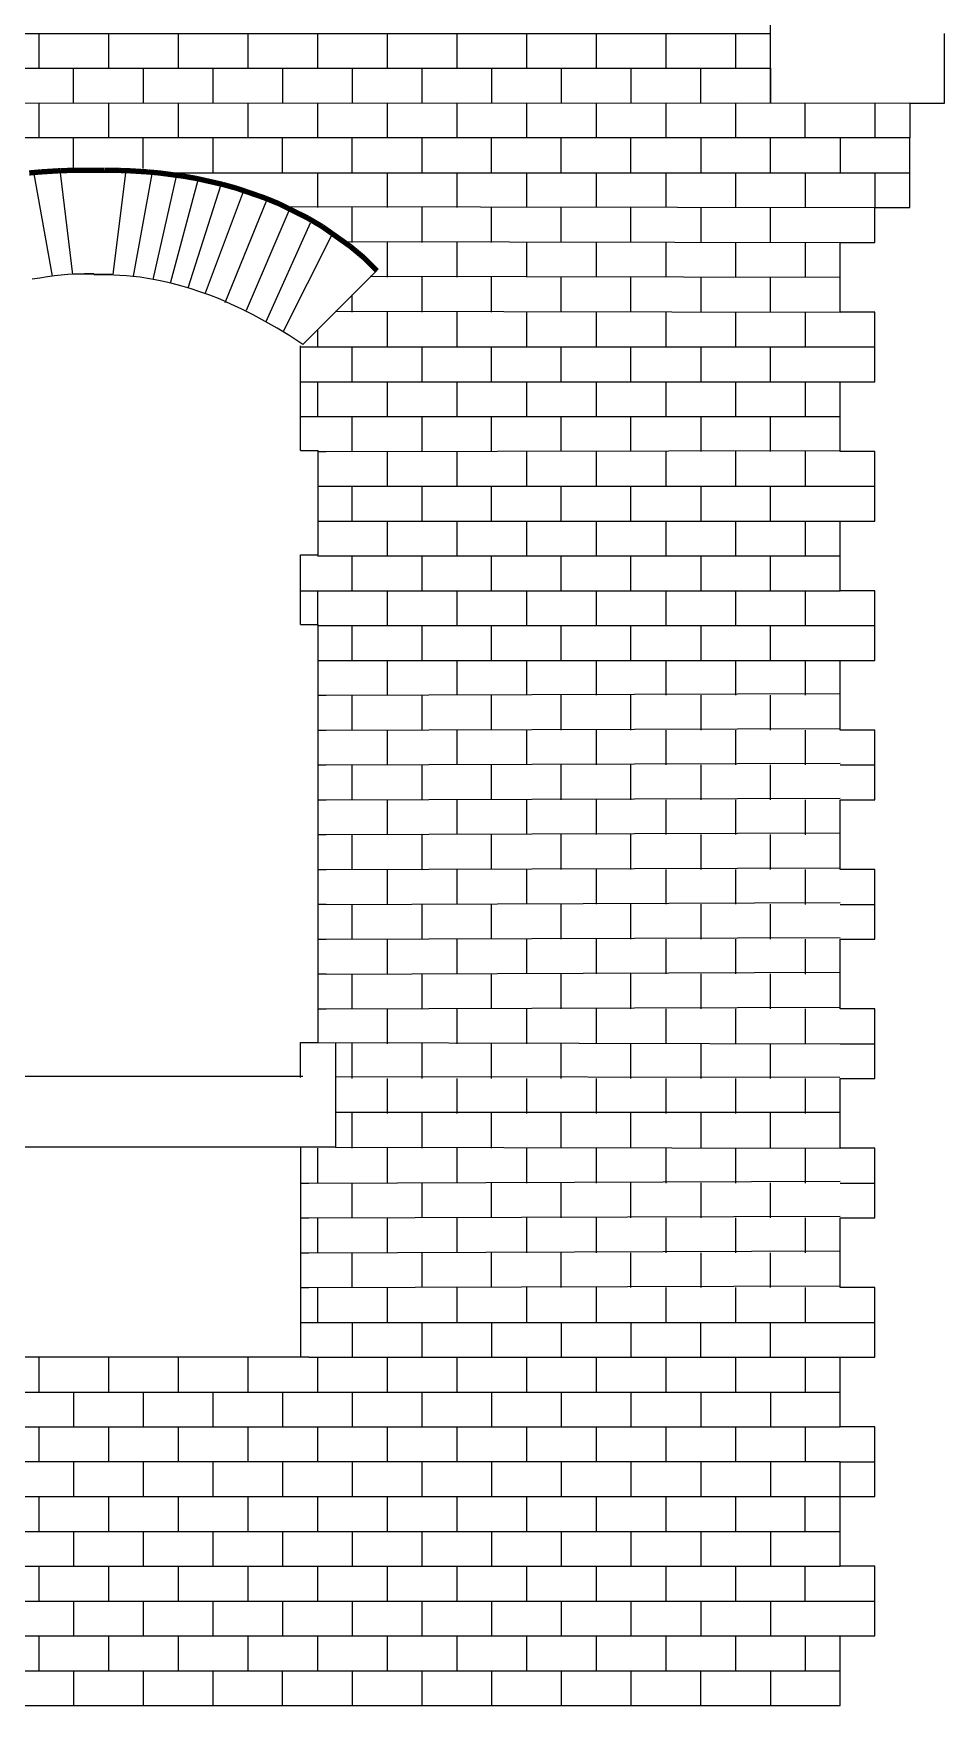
# Model space of a CAD drawing. Extents: x 192 to 301, y 47 to 228.
# Drawn here: x 273.85 to 300, y 109 to 157 of the extents above; entities that cross this region are included whole.
import ezdxf

# ---------------------------------------------------------------- set-up
doc = ezdxf.new("R2010")
doc.units = 0
doc.header["$MEASUREMENT"] = 0
doc.layers.add('OHNE_NAMEN', color=5, linetype='CONTINUOUS')

msp = doc.modelspace()

# ---------------------------------------------------------------- linework, layer by layer
at = {"layer": 'OHNE_NAMEN', "color": 7, "linetype": 'CONTINUOUS'}
for p, q in [((295.0002, 155), (295.0002, 158)), ((198.0001, 156.9999), (295.0002, 156.9999)), ((274, 156.9999), (274, 156.0001)), ((275.9999, 156.9999), (275.9999, 156.0001)), ((277.9998, 156.9999), (277.9998, 156.0001)), ((280.0001, 156.9999), (280.0001, 156.0001)), ((282, 156.9999), (282, 156.0001)), ((283.9999, 156.9999), (283.9999, 156.0001)), ((286.0001, 156.9999), (286.0001, 156.0001)), ((288, 156.9999), (288, 156.0001)), ((289.9999, 156.9999), (289.9999, 156.0001)), ((291.9998, 156.9999), (291.9998, 156.0001)), ((294.0001, 156.9999), (294.0001, 156.0001)), ((198.0001, 156.0001), (295.0002, 156.0001)), ((275.0002, 155), (275.0002, 156.0001)), ((289.0001, 156.0001), (289.0001, 155)), ((291.0001, 156.0001), (291.0001, 155)), ((292.9999, 156.0001), (292.9999, 155)), ((295.0002, 156.0001), (295.0002, 155)), ((277.0001, 155.9997), (277.0001, 155)), ((278.9999, 155.9997), (278.9999, 155)), ((280.9998, 155.9997), (280.9998, 155)), ((283.0001, 155.9997), (283.0001, 155)), ((285, 155.9997), (285, 155)), ((286.9999, 155.9997), (286.9999, 155)), ((299, 155), (193.9396, 154.9576)), ((274, 155), (274, 153.9999)), ((275.9999, 155), (275.9999, 153.9999)), ((275.9999, 155), (275.9999, 154.0002)), ((278.0002, 155), (278.0002, 154.0002)), ((280.0001, 155), (280.0001, 154.0002)), ((282, 155), (282, 154.0002)), ((283.9999, 155), (283.9999, 154.0002)), ((286.0001, 155), (286.0001, 154.0002)), ((288, 155), (288, 154.0002)), ((289.9999, 155), (289.9999, 154.0002)), ((292.0002, 155), (292.0002, 154.0002)), ((294.0001, 155), (294.0001, 154.0002)), ((296.0003, 153.9999), (296.0003, 155)), ((298.0006, 155.001), (298.0006, 154.0009)), ((299, 153.9999), (194.0006, 154.0002)), ((275.0002, 153.125), (274.9998, 154.0005)), ((277.0001, 153.125), (277.0001, 154.0005)), ((279.0003, 154.0009), (279.0003, 153.0011)), ((280.9998, 153.0008), (280.9998, 154.0005)), ((283.0001, 153.0008), (283.0001, 154.0005)), ((285.0004, 154.0009), (285.0004, 153.0011)), ((286.9999, 153.0008), (286.9999, 154.0005)), ((288.9998, 153.0008), (288.9998, 154.0005)), ((291.0001, 153.0008), (291.0001, 154.0005)), ((293.0003, 154.0009), (293.0003, 153.0011)), ((295.0002, 153.0008), (295.0002, 154.0009)), ((297.0001, 154.0009), (297.0001, 153.0011)), ((274.3951, 150.0283), (273.866, 152.974)), ((274.9772, 150.0812), (274.6252, 153.0001)), ((276.1414, 150.0812), (276.5002, 153.0001)), ((276.7235, 150.0283), (277.2527, 152.974)), ((277.2879, 149.9401), (277.9582, 152.9034)), ((277.4999, 153.0001), (299, 153.0001)), ((277.7818, 149.8342), (278.5756, 152.7976)), ((282.0003, 152.9997), (282.0003, 151.9999)), ((283.9999, 153.0001), (283.9999, 151.9999)), ((286.0001, 153.0001), (286.0001, 152.0003)), ((288, 153.0001), (288, 152.0003)), ((289.9999, 153.0001), (289.9999, 152.0003)), ((292.0002, 153.0001), (292.0002, 152.0003)), ((294.0001, 153.0001), (294.0001, 152.0003)), ((295.9999, 153.0001), (295.9999, 151.9999)), ((298.0006, 153.0011), (298.0006, 152.001)), ((278.2933, 149.6931), (279.2282, 152.6388)), ((278.7872, 149.558), (279.8808, 152.4624)), ((279.3516, 149.2758), (280.5511, 152.2155)), ((279.963, 149.0581), (281.1861, 151.9156)), ((281.0178, 152.0296), (297.9998, 151.9999)), ((283.0001, 151.0009), (283.0001, 152.0007)), ((285.0004, 152.001), (285.0004, 151.0012)), ((286.9999, 151.0009), (286.9999, 152.0007)), ((288.9998, 151.0009), (288.9998, 152.0007)), ((291.0001, 151.0009), (291.0001, 152.0007)), ((293.0003, 152.001), (293.0003, 151.0012)), ((295.0002, 151.0009), (295.0002, 152.001)), ((280.5275, 148.735), (281.8035, 151.5629)), ((281.0214, 148.4528), (282.4032, 151.1924)), ((282.7676, 151.0298), (297.0001, 151.0002)), ((283.9999, 150.9998), (283.9999, 150)), ((286.0001, 150.9998), (286.0001, 150.0004)), ((288, 150.9998), (288, 150.0004)), ((289.9999, 150.9998), (289.9999, 150.0004)), ((292.0002, 150.9998), (292.0002, 150.0004)), ((294.0001, 150.9998), (294.0001, 150.0004)), ((295.9999, 150.9998), (295.9999, 150)), ((281.5791, 148.0707), (283.7007, 150.192)), ((283.5176, 150.0297), (297.0001, 150)), ((285.0004, 150.0008), (285.0004, 149.001)), ((286.9999, 149.0006), (286.9999, 150.0004)), ((288.9998, 149.0006), (288.9998, 150.0004)), ((291.0001, 149.0006), (291.0001, 150.0004)), ((293.0003, 150.0008), (293.0003, 149.001)), ((295.0002, 149.0006), (295.0002, 150.0008)), ((283.0001, 149.0006), (283.0001, 149.5002)), ((282.5178, 149.0296), (297.0001, 148.9999)), ((283.9999, 148.9999), (283.9999, 147.9998)), ((286.0001, 148.9999), (286.0001, 148.0002)), ((288, 148.9999), (288, 148.0002)), ((289.9999, 148.9999), (289.9999, 148.0002)), ((292.0002, 148.9999), (292.0002, 148.0002)), ((294.0001, 148.9999), (294.0001, 148.0002)), ((295.9999, 148.9999), (295.9999, 147.9998)), ((282, 148.5), (282.0003, 147.9998)), ((281.7499, 148.0002), (297.0001, 148.0002)), ((283.0001, 147.0007), (283.0001, 148.0005)), ((285.0004, 148.0009), (285.0004, 147.0011)), ((286.9999, 147.0007), (286.9999, 148.0005)), ((288.9998, 147.0007), (288.9998, 148.0005)), ((291.0001, 147.0007), (291.0001, 148.0005)), ((293.0003, 148.0009), (293.0003, 147.0011)), ((295.0002, 147.0007), (295.0002, 148.0009)), ((281.7499, 147), (297.0001, 147)), ((282.0003, 146.9997), (282.0003, 145.9999)), ((283.9999, 147), (283.9999, 145.9999)), ((286.0001, 147), (286.0001, 146.0003)), ((288, 147), (288, 146.0003)), ((289.9999, 147), (289.9999, 146.0003)), ((292.0002, 147), (292.0002, 146.0003)), ((294.0001, 147), (294.0001, 146.0003)), ((295.9999, 147), (295.9999, 145.9999)), ((281.7499, 145.9999), (297.0001, 145.9999)), ((283.0001, 145.0008), (283.0001, 146.0006)), ((285.0004, 146.001), (285.0004, 145.0012)), ((286.9999, 145.0008), (286.9999, 146.0006)), ((288.9998, 145.0008), (288.9998, 146.0006)), ((291.0001, 145.0008), (291.0001, 146.0006)), ((293.0003, 146.001), (293.0003, 145.0012)), ((295.0002, 145.0008), (295.0002, 146.001)), ((282.2501, 145.0001), (297.0001, 145.0298)), ((283.9999, 145.0001), (283.9999, 144)), ((286.0001, 145.0001), (286.0001, 144.0004)), ((288, 145.0001), (288, 144.0004)), ((289.9999, 145.0001), (289.9999, 144.0004)), ((292.0002, 145.0001), (292.0002, 144.0004)), ((294.0001, 145.0001), (294.0001, 144.0004)), ((295.9999, 145.0001), (295.9999, 144)), ((282.2501, 144), (297.0001, 144)), ((283.0001, 143.0009), (283.0001, 144.0007)), ((285.0004, 144.0011), (285.0004, 143.0013)), ((286.9999, 143.0009), (286.9999, 144.0007)), ((288.9998, 143.0009), (288.9998, 144.0007)), ((291.0001, 143.0009), (291.0001, 144.0007)), ((293.0003, 144.0011), (293.0003, 143.0013)), ((295.0002, 143.0009), (295.0002, 144.0011)), ((282.2501, 142.9999), (297.0001, 142.9999)), ((283.9999, 142.9999), (283.9999, 141.9998)), ((286.0001, 142.9999), (286.0001, 142.0001)), ((288, 142.9999), (288, 142.0001)), ((289.9999, 142.9999), (289.9999, 142.0001)), ((292.0002, 142.9999), (292.0002, 142.0001)), ((294.0001, 142.9999), (294.0001, 142.0001)), ((295.9999, 142.9999), (295.9999, 142.0001)), ((282.2501, 142.0001), (297.0001, 142.0001)), ((283.0001, 141.0007), (283.0001, 142.0005)), ((285.0004, 142.0008), (285.0004, 141.001)), ((286.9999, 141.0007), (286.9999, 142.0005)), ((288.9998, 141.0007), (288.9998, 142.0005)), ((291.0001, 141.0007), (291.0001, 142.0005)), ((293.0003, 142.0008), (293.0003, 141.001)), ((295.0002, 141.0007), (295.0002, 142.0008)), ((281.7499, 141), (297.0001, 141)), ((282.0003, 140.9996), (282.0003, 139.9999)), ((283.9999, 141), (283.9999, 139.9999)), ((286.0001, 141), (286.0001, 140.0002)), ((288, 141), (288, 140.0002)), ((289.9999, 141), (289.9999, 140.0002)), ((292.0002, 141), (292.0002, 140.0002)), ((294.0001, 141), (294.0001, 140.0002)), ((295.9999, 141), (295.9999, 139.9999)), ((282.2501, 139.9999), (297.0001, 139.9999)), ((283.0001, 139.0008), (283.0001, 140.0006)), ((285.0004, 140.0009), (285.0004, 139.0012)), ((286.9999, 139.0008), (286.9999, 140.0006)), ((288.9998, 139.0008), (288.9998, 140.0006)), ((291.0001, 139.0008), (291.0001, 140.0006)), ((293.0003, 140.0009), (293.0003, 139.0012)), ((295.0002, 139.0008), (295.0002, 140.0009)), ((282.2501, 139.0001), (297.0001, 139.0001)), ((283.9999, 139.0001), (283.9999, 138)), ((286.0001, 139.0001), (286.0001, 138.0003)), ((288, 139.0001), (288, 138.0003)), ((289.9999, 139.0001), (289.9999, 138.0003)), ((292.0002, 139.0001), (292.0002, 138.0003)), ((294.0001, 139.0001), (294.0001, 138.0003)), ((295.9999, 139.0001), (295.9999, 138)), ((282.2501, 138), (297.0001, 138.0518)), ((283.0001, 137.0009), (283.0001, 138.0007)), ((285.0004, 138.001), (285.0004, 137.0012)), ((286.9999, 137.0009), (286.9999, 138.0007)), ((288.9998, 137.0009), (288.9998, 138.0007)), ((291.0001, 137.0009), (291.0001, 138.0007)), ((293.0003, 138.001), (293.0003, 137.0012)), ((295.0002, 137.0009), (295.0002, 138.001)), ((282.2501, 136.9998), (297.0001, 137.052)), ((283.9999, 137.0002), (283.9999, 136.0001)), ((286.0001, 137.0002), (286.0001, 136.0004)), ((288, 137.0002), (288, 136.0004)), ((289.9999, 137.0002), (289.9999, 136.0004)), ((292.0002, 137.0002), (292.0002, 136.0004)), ((294.0001, 137.0002), (294.0001, 136.0004)), ((295.9999, 136.9998), (295.9999, 136.0001)), ((282.2501, 136.0001), (297.0001, 136.0519)), ((283.0001, 135.0006), (283.0001, 136.0004)), ((285.0004, 136.0008), (285.0004, 135.001)), ((286.9999, 135.0006), (286.9999, 136.0004)), ((288.9998, 135.0006), (288.9998, 136.0004)), ((291.0001, 135.0006), (291.0001, 136.0004)), ((293.0003, 136.0008), (293.0003, 135.001)), ((295.0002, 135.0006), (295.0002, 136.0008)), ((282.2501, 134.9999), (297.0001, 135.0518)), ((283.9999, 134.9999), (283.9999, 133.9998)), ((286.0001, 134.9999), (286.0001, 134.0002)), ((288, 134.9999), (288, 134.0002)), ((289.9999, 134.9999), (289.9999, 134.0002)), ((292.0002, 134.9999), (292.0002, 134.0002)), ((294.0001, 134.9999), (294.0001, 134.0002)), ((295.9999, 134.9999), (295.9999, 133.9998)), ((282.2501, 134.0002), (297.0001, 134.052)), ((283.0001, 133.0007), (283.0001, 134.0005)), ((285.0004, 134.0009), (285.0004, 133.0011)), ((286.9999, 133.0007), (286.9999, 134.0005)), ((288.9998, 133.0007), (288.9998, 134.0005)), ((291.0001, 133.0007), (291.0001, 134.0005)), ((293.0003, 134.0009), (293.0003, 133.0011)), ((295.0002, 133.0007), (295.0002, 134.0009)), ((282.2501, 133), (297.0001, 133.0519)), ((283.9999, 133), (283.9999, 131.9999)), ((286.0001, 133), (286.0001, 132.0003)), ((288, 133), (288, 132.0003)), ((289.9999, 133), (289.9999, 132.0003)), ((292.0002, 133), (292.0002, 132.0003)), ((294.0001, 133), (294.0001, 132.0003)), ((295.9999, 133), (295.9999, 131.9999)), ((282.2501, 131.9999), (297.0001, 132.0518)), ((283.0001, 131.0009), (283.0001, 132.0006)), ((285.0004, 132.001), (285.0004, 131.0012)), ((286.9999, 131.0009), (286.9999, 132.0006)), ((288.9998, 131.0009), (288.9998, 132.0006)), ((291.0001, 131.0009), (291.0001, 132.0006)), ((293.0003, 132.001), (293.0003, 131.0012)), ((295.0002, 131.0009), (295.0002, 132.001)), ((282.2501, 131.0001), (297.0001, 131.052)), ((283.9999, 131.0001), (283.9999, 130)), ((286.0001, 131.0001), (286.0001, 130.0004)), ((288, 131.0001), (288, 130.0004)), ((289.9999, 131.0001), (289.9999, 130.0004)), ((292.0002, 131.0001), (292.0002, 130.0004)), ((294.0001, 131.0001), (294.0001, 130.0004)), ((295.9999, 131.0001), (295.9999, 130)), ((282.2501, 130), (297.0001, 130.0519)), ((283.0001, 129.0009), (283.0001, 130.0007)), ((285.0004, 130.0011), (285.0004, 129.0013)), ((286.9999, 129.0009), (286.9999, 130.0007)), ((288.9998, 129.0009), (288.9998, 130.0007)), ((291.0001, 129.0009), (291.0001, 130.0007)), ((293.0003, 130.0011), (293.0003, 129.0013)), ((295.0002, 129.0009), (295.0002, 130.0011)), ((282.2501, 128.9999), (297.0001, 129.0518)), ((283.9999, 128.9999), (283.9999, 127.9998)), ((286.0001, 128.9999), (286.0001, 128.0001)), ((288, 128.9999), (288, 128.0001)), ((289.9999, 128.9999), (289.9999, 128.0001)), ((292.0002, 128.9999), (292.0002, 128.0001)), ((294.0001, 128.9999), (294.0001, 128.0001)), ((295.9999, 128.9999), (295.9999, 128.0001)), ((282.0176, 128.0298), (297.0001, 128.0001)), ((282.5178, 128.0298), (282.5178, 125.0297)), ((283.0001, 127.0007), (283.0001, 128.0005)), ((285.0004, 128.0008), (285.0004, 127.0011)), ((286.9999, 127.0007), (286.9999, 128.0005)), ((288.9998, 127.0007), (288.9998, 128.0005)), ((291.0001, 127.0007), (291.0001, 128.0005)), ((293.0003, 128.0008), (293.0003, 127.0011)), ((295.0002, 127.0007), (295.0002, 128.0008)), ((282.5171, 127.0596), (296.9994, 127.0367)), ((283.9999, 127), (283.9999, 125.9999)), ((286.0001, 127), (286.0001, 126.0002)), ((288, 127), (288, 126.0002)), ((289.9999, 127), (289.9999, 126.0002)), ((292.0002, 127), (292.0002, 126.0002)), ((294.0001, 127), (294.0001, 126.0002)), ((295.9999, 127), (295.9999, 125.9999)), ((282.5178, 126.0295), (297.0001, 126.0295)), ((283.0001, 125.0008), (283.0001, 126.0006)), ((285.0004, 126.0009), (285.0004, 125.0012)), ((286.9999, 125.0008), (286.9999, 126.0006)), ((288.9998, 125.0008), (288.9998, 126.0006)), ((291.0001, 125.0008), (291.0001, 126.0006)), ((293.0003, 126.0009), (293.0003, 125.0012)), ((295.0002, 125.0008), (295.0002, 126.0009)), ((282.5178, 125.0297), (281.5177, 125.0297)), ((282.0003, 124.9997), (282.0003, 124)), ((282.5178, 125.0297), (297.0001, 125.0001)), ((283.9999, 125.0001), (283.9999, 124)), ((286.0001, 125.0001), (286.0001, 124.0003)), ((288, 125.0001), (288, 124.0003)), ((289.9999, 125.0001), (289.9999, 124.0003)), ((292.0002, 125.0001), (292.0002, 124.0003)), ((294.0001, 125.0001), (294.0001, 124.0003)), ((295.9999, 125.0001), (295.9999, 124)), ((281.7499, 124), (297.0001, 124.0515)), ((283.0001, 123.0009), (283.0001, 124.0007)), ((285.0004, 124.001), (285.0004, 123.0013)), ((286.9999, 123.0009), (286.9999, 124.0007)), ((288.9998, 123.0009), (288.9998, 124.0007)), ((291.0001, 123.0009), (291.0001, 124.0007)), ((293.0003, 124.001), (293.0003, 123.0013)), ((295.0002, 123.0009), (295.0002, 124.001)), ((281.7499, 122.9999), (297.0001, 123.0517)), ((282.0003, 122.9999), (282.0003, 122.0001)), ((283.9999, 123.0002), (283.9999, 122.0001)), ((286.0001, 123.0002), (286.0001, 122.0004)), ((288, 123.0002), (288, 122.0004)), ((289.9999, 123.0002), (289.9999, 122.0004)), ((292.0002, 123.0002), (292.0002, 122.0004)), ((294.0001, 123.0002), (294.0001, 122.0004)), ((295.9999, 122.9999), (295.9999, 122.0001)), ((281.7499, 122.0001), (297.0001, 122.0516)), ((283.0001, 121.001), (283.0001, 122.0004)), ((285.0004, 122.0008), (285.0004, 121.0014)), ((286.9999, 121.001), (286.9999, 122.0004)), ((288.9998, 121.001), (288.9998, 122.0004)), ((291.0001, 121.001), (291.0001, 122.0004)), ((293.0003, 122.0008), (293.0003, 121.0014)), ((295.0002, 121.001), (295.0002, 122.0008)), ((281.7499, 121), (297.0001, 121.0515)), ((282.0003, 120.9996), (282.0003, 119.9998)), ((283.9999, 121), (283.9999, 119.9998)), ((286.0001, 121), (286.0001, 120.0002)), ((288, 121), (288, 120.0002)), ((289.9999, 121), (289.9999, 120.0002)), ((292.0002, 121), (292.0002, 120.0002)), ((294.0001, 121), (294.0001, 120.0002)), ((295.9999, 121), (295.9999, 120.0002)), ((281.7499, 120.0002), (297.0001, 120.0002)), ((295.0002, 119.0011), (295.0002, 120.0009)), ((283.0004, 119.9998), (283.0004, 118.9997)), ((285.0004, 119.9998), (285.0004, 118.9997)), ((287.0006, 119.9998), (287.0006, 118.9997)), ((289.0005, 119.9998), (289.0005, 118.9997)), ((291.0004, 119.9998), (291.0004, 118.9997)), ((292.9999, 119.9998), (292.9999, 119.0001)), ((274.0004, 118.9997), (274.0004, 117.9999)), ((276.0003, 118.9997), (276.0003, 117.9999)), ((278.0005, 118.9997), (278.0005, 117.9999)), ((280.0004, 118.9997), (280.0004, 117.9999)), ((281.7499, 119.0001), (297.0001, 119.0001)), ((282.0003, 118.9997), (282.0003, 117.9999)), ((283.9999, 119.0001), (283.9999, 117.9999)), ((286.0001, 119.0001), (286.0001, 118.0003)), ((288, 119.0001), (288, 118.0003)), ((289.9999, 119.0001), (289.9999, 118.0003)), ((292.0002, 119.0001), (292.0002, 118.0003)), ((294.0001, 119.0001), (294.0001, 118.0003)), ((295.9999, 119.0001), (295.9999, 117.9999)), ((195.9998, 118.0013), (297.0001, 117.9999)), ((275.0002, 117.9999), (275.0002, 116.9998)), ((277.0001, 117.9999), (277.0001, 116.9998)), ((278.9999, 117.9999), (278.9999, 116.9998)), ((281.0002, 117.9999), (281.0002, 116.9998)), ((283.0001, 117.9999), (283.0001, 116.9998)), ((285, 117.9999), (285, 116.9998)), ((287.0002, 117.9996), (287.0002, 116.9998)), ((289.0005, 117.9996), (289.0005, 116.9998)), ((291.0004, 117.9996), (291.0004, 116.9998)), ((293.0003, 117.9996), (293.0003, 116.9998)), ((295.0005, 117.9996), (295.0005, 116.9998)), ((195.9998, 117.0012), (297.0001, 117.0012)), ((274, 116.9998), (274, 116)), ((275.9999, 116.9998), (275.9999, 116)), ((278.0002, 116.9998), (278.0002, 116)), ((280.0001, 116.9998), (280.0001, 116)), ((282, 116.9998), (282, 116)), ((283.9999, 116.9998), (283.9999, 116)), ((286.0001, 116.9998), (286.0001, 116)), ((288.0004, 116.9995), (288.0004, 115.9997)), ((290.0002, 116.9998), (290.0002, 115.9997)), ((292.0005, 116.9998), (292.0005, 115.9997)), ((294.0004, 116.9998), (294.0004, 115.9997)), ((296.0003, 116.9998), (296.0003, 115.9997)), ((195.9998, 116.0015), (297.0001, 116.0015)), ((275.0002, 116), (275.0002, 114.9999)), ((277.0001, 116), (277.0001, 114.9999)), ((278.9999, 116), (278.9999, 114.9999)), ((281.0002, 116), (281.0002, 114.9999)), ((283.0001, 116), (283.0001, 114.9999)), ((285, 116), (285, 114.9999)), ((287.0002, 115.9997), (287.0002, 114.9999)), ((289.0005, 115.9997), (289.0005, 114.9999)), ((291.0004, 115.9997), (291.0004, 114.9999)), ((293.0003, 115.9997), (293.0003, 114.9999)), ((295.0005, 115.9997), (295.0005, 114.9999)), ((297.0004, 115.001), (297.0004, 116.0007)), ((195.9998, 115.0013), (297.0001, 114.9999)), ((274.0004, 114.9999), (274.0004, 113.9998)), ((276.0003, 114.9999), (276.0003, 113.9998)), ((278.0002, 114.9999), (278.0002, 114.0001)), ((280.0004, 114.9999), (280.0004, 113.9998)), ((282.0003, 114.9999), (282.0003, 113.9998)), ((283.9999, 114.9999), (283.9999, 114.0001)), ((286.0005, 114.9999), (286.0005, 113.9998)), ((288.0004, 114.9999), (288.0004, 113.9998)), ((289.9999, 114.9999), (289.9999, 114.0001)), ((292.0005, 114.9999), (292.0005, 113.9998)), ((294.0004, 114.9999), (294.0004, 113.9998)), ((296.0003, 114.0012), (296.0003, 115.001)), ((195.9998, 114.0012), (297.0001, 114.0012)), ((275.0002, 114.0001), (275.0002, 113)), ((277.0001, 114.0001), (277.0001, 113)), ((278.9999, 114.0001), (278.9999, 113)), ((281.0002, 114.0001), (281.0002, 113)), ((283.0001, 114.0001), (283.0001, 113)), ((285, 114.0001), (285, 113)), ((287.0002, 113.9998), (287.0002, 112.9997)), ((289.0005, 113.9998), (289.0005, 112.9997)), ((291.0004, 113.9998), (291.0004, 112.9997)), ((293.0003, 113.9998), (293.0003, 112.9997)), ((295.0005, 113.9998), (295.0005, 112.9997)), ((195.9998, 113.0014), (297.0001, 113.0014)), ((274, 113), (274, 111.9999)), ((276.0003, 112.9997), (276.0003, 111.9999)), ((278.0005, 112.9997), (278.0005, 111.9999)), ((280.0004, 112.9997), (280.0004, 111.9999)), ((282.0003, 112.9997), (282.0003, 111.9999)), ((284.0006, 112.9997), (284.0006, 111.9999)), ((286.0001, 113), (286.0001, 111.9999)), ((288.0004, 112.9997), (288.0004, 111.9999)), ((290.0002, 112.9997), (290.0002, 111.9999)), ((292.0005, 112.9997), (292.0005, 111.9999)), ((294.0004, 112.9997), (294.0004, 111.9999)), ((296.0003, 112.0009), (296.0003, 113.0011)), ((195.9998, 112.0013), (297.0001, 112.0013)), ((275.0002, 111.9999), (275.0002, 111.0001)), ((275.0002, 111.9999), (275.0002, 111.0001)), ((277.0001, 111.9999), (277.0001, 111.0001)), ((278.9999, 111.9999), (278.9999, 111.0001)), ((281.0002, 111.9999), (281.0002, 111.0001)), ((283.0001, 111.9999), (283.0001, 111.0001)), ((285, 111.9999), (285, 111.0001)), ((287.0002, 111.9995), (287.0002, 110.9998)), ((289.0005, 111.9999), (289.0005, 110.9998)), ((291.0004, 111.9999), (291.0004, 110.9998)), ((293.0003, 111.9999), (293.0003, 110.9998)), ((295.0005, 111.9999), (295.0005, 110.9998)), ((195.9998, 111.0012), (297.0001, 111.0012)), ((274.0004, 110.9998), (274.0004, 109.9996)), ((275.9999, 111.0001), (275.9999, 110)), ((278.0002, 110.9998), (278.0002, 110)), ((280.0004, 110.9998), (280.0004, 109.9996)), ((282.0003, 110.9998), (282.0003, 109.9996)), ((284.0006, 110.9998), (284.0006, 109.9996)), ((286.0005, 110.9998), (286.0005, 109.9996)), ((288.0004, 110.9998), (288.0004, 109.9996)), ((290.0002, 110.9998), (290.0002, 109.9996)), ((292.0002, 111.0001), (292.0002, 110)), ((294.0004, 110.9998), (294.0004, 110)), ((296.0003, 110.9998), (296.0003, 109.9996)), ((195.9998, 110.0014), (297.0001, 110.0014)), ((275.0002, 110), (275.0002, 109.0002)), ((277.0001, 110), (277.0001, 109.0002)), ((278.9999, 110), (278.9999, 109.0002)), ((281.0005, 109.0009), (281.0005, 110.001)), ((283.0001, 110), (283.0001, 109.0002)), ((285, 110), (285, 109.0002)), ((286.9999, 110), (286.9999, 109.0002)), ((289.0001, 110), (289.0001, 109.0002)), ((291.0001, 110), (291.0001, 109.0002)), ((292.9999, 110), (292.9999, 109.0002)), ((295.0002, 110), (295.0002, 108.9999)), ((195.9998, 109.0013), (297.0001, 109.0013))]:
    msp.add_line(p, q, dxfattribs=at)
at = {"layer": 'OHNE_NAMEN', "color": 5, "linetype": 'CONTINUOUS'}
for p, q in [((300.0005, 155.0003), (300.0008, 157.0013)), ((299, 155), (300.0001, 155)), ((299.0003, 155.0003), (299.0003, 154.0002)), ((299.0007, 152.0014), (299.0007, 154.0013)), ((297.9998, 151.0002), (297.9998, 151.9999)), ((297.9998, 151.9999), (299, 151.9999)), ((297.0001, 148.9999), (297.0001, 151.0002)), ((297.0001, 151.0002), (297.9998, 151.0002)), ((297.9998, 148.9999), (297.0001, 148.9999)), ((297.9998, 147), (297.9998, 148.9999)), ((297.0001, 148.0002), (297.9998, 148.0002)), ((297.0001, 145.0001), (297.0001, 147)), ((297.0001, 147), (297.9998, 147)), ((297.9998, 145.0001), (297.0001, 145.0001)), ((297.9998, 142.9999), (297.9998, 145.0001)), ((297.0001, 144), (297.9998, 144)), ((297.0001, 141), (297.0001, 142.9999)), ((297.0001, 142.9999), (297.9998, 142.9999)), ((297.9998, 141), (297.0001, 141)), ((297.9998, 139.0001), (297.9998, 141)), ((297.0001, 140.0002), (297.9998, 140.0002)), ((297.0001, 137.0002), (297.0001, 139.0001)), ((297.0001, 139.0001), (297.9998, 139.0001)), ((297.9998, 137.0002), (297.0001, 137.0002)), ((297.9998, 134.9999), (297.9998, 137.0002)), ((297.0001, 136.0001), (297.9998, 136.0001)), ((297.0001, 133), (297.0001, 134.9999)), ((297.0001, 134.9999), (297.9998, 134.9999)), ((297.9998, 133), (297.0001, 133)), ((297.9998, 131.0001), (297.9998, 133)), ((297.0001, 131.9999), (297.9998, 131.9999)), ((297.0001, 128.9999), (297.0001, 131.0001)), ((297.0001, 131.0001), (297.9998, 131.0001)), ((297.9998, 128.9999), (297.0001, 128.9999)), ((297.9998, 127), (297.9998, 128.9999)), ((297.0001, 128.0001), (297.9998, 128.0001)), ((297.0001, 125.0001), (297.0001, 127)), ((297.0001, 127), (297.9998, 127)), ((297.9998, 125.0001), (297.0001, 125.0001)), ((297.9998, 123.0002), (297.9998, 125.0001)), ((297.0001, 124), (297.9998, 124)), ((297.0001, 121), (297.0001, 123.0002)), ((297.0001, 123.0002), (297.9998, 123.0002)), ((297.9998, 121), (297.0001, 121)), ((297.9998, 119.0001), (297.9998, 121)), ((297.0001, 120.0002), (297.9998, 120.0002)), ((297.0001, 117.0002), (297.0001, 119.0001)), ((297.0001, 119.0001), (297.9998, 119.0001)), ((297.9998, 117.0002), (297.0001, 117.0002)), ((297.9998, 114.9999), (297.9998, 117.0002)), ((297.0001, 116), (297.9998, 116)), ((297.0001, 113), (297.0001, 114.9999)), ((297.0001, 114.9999), (297.9998, 114.9999)), ((297.9998, 113), (297.0001, 113)), ((297.9998, 111.0001), (297.9998, 113)), ((297.0001, 111.9999), (297.9998, 111.9999)), ((297.0001, 108.9999), (297.0001, 111.0001)), ((297.0001, 111.0001), (297.9998, 111.0001))]:
    msp.add_line(p, q, dxfattribs=at)
at = {"layer": 'OHNE_NAMEN', "color": 1, "linetype": 'CONTINUOUS'}
for p, q in [((276.1001, 150.0812), (275.1003, 150.0889)), ((281.5004, 148.0002), (281.7506, 148.0002)), ((281.5177, 145.0298), (281.5177, 148.0298)), ((281.5004, 147.0004), (281.7506, 147.0004)), ((281.5004, 146.0003), (281.7506, 146.0003)), ((281.5177, 145.0298), (282.0176, 145.0298)), ((282.0007, 145.0001), (282.2504, 145.0001)), ((282.0176, 142.0297), (282.0176, 145.0298)), ((282.0007, 144.0004), (282.2504, 144.0004)), ((282.0007, 143.0002), (282.2508, 143.0002)), ((281.5177, 140.0298), (281.5177, 142.0297)), ((281.5177, 142.0297), (282.0176, 142.0297)), ((282.0007, 142.0005), (282.2508, 142.0005)), ((281.5008, 141.0003), (281.7506, 141.0003)), ((281.5177, 140.0298), (282.0176, 140.0298)), ((282.0007, 140.0002), (282.2508, 140.0002)), ((282.0176, 128.0298), (282.0176, 140.0298)), ((282.0007, 139.0004), (282.2508, 139.0004)), ((282.0007, 138.0003), (282.2508, 138.0003)), ((282.0007, 137.0002), (282.2508, 137.0002)), ((282.0007, 136.0004), (282.2508, 136.0004)), ((282.0007, 135.0003), (282.2508, 135.0003)), ((282.0007, 134.0005), (282.2508, 134.0005)), ((282.0007, 133.0004), (282.2508, 133.0004)), ((282.001, 132.0003), (282.2508, 132.0003)), ((282.001, 131.0005), (282.2508, 131.0005)), ((282.001, 130.0004), (282.2508, 130.0004)), ((282.001, 129.0003), (282.2508, 129.0003)), ((281.5177, 127.0296), (281.5177, 128.0298)), ((281.5177, 128.0298), (282.0176, 128.0298)), ((269.5794, 127.0706), (281.5791, 127.0706)), ((281.5177, 125.0297), (269.5176, 125.0297)), ((281.5177, 125.0297), (281.5177, 119.0297)), ((281.5008, 124.0003), (281.7509, 124.0003)), ((281.5008, 123.0006), (281.7509, 123.0006)), ((281.5008, 122.0004), (281.7509, 122.0004)), ((281.5008, 121.0003), (281.7509, 121.0003)), ((281.5008, 120.0005), (281.7509, 120.0005)), ((281.7499, 119.0001), (269.2499, 119.0001)), ((274, 119.0001), (274, 118.7002)), ((275.9999, 119.0001), (275.9999, 118.7002)), ((277.9998, 119.0001), (277.9998, 118.7002)), ((279.9997, 119.0001), (279.9997, 118.7002))]:
    msp.add_line(p, q, dxfattribs=at)
at = {"layer": 'OHNE_NAMEN', "color": 7, "linetype": 'CONTINUOUS', "const_width": 0.1528}
for points in [[(274.3316, 153.0421), (274.6174, 153.06)], [(274.6174, 153.06), (274.8714, 153.0671)], [(274.8714, 153.0671), (275.0848, 153.0699)], [(275.0848, 153.0699), (275.2986, 153.0724)], [(275.2986, 153.0724), (275.4718, 153.0706)], [(275.4718, 153.0706), (275.597, 153.0706)], [(275.7043, 153.0706), (275.5794, 153.0706)], [(275.8782, 153.0724), (275.7043, 153.0706)], [(276.0927, 153.0699), (275.8782, 153.0724)], [(276.3072, 153.0671), (276.0927, 153.0699)], [(276.5623, 153.06), (276.3072, 153.0671)], [(276.8494, 153.0421), (276.5623, 153.06)], [(273.7277, 152.9951), (274.0455, 153.0241)], [(274.0455, 153.0241), (274.3316, 153.0421)], [(277.1369, 153.0241), (276.8494, 153.0421)], [(277.4562, 152.9951), (277.1369, 153.0241)], [(277.7998, 152.9493), (277.4562, 152.9951)], [(278.1434, 152.9034), (277.7998, 152.9493)], [(278.5106, 152.8403), (278.1434, 152.9034)], [(278.8938, 152.7538), (278.5106, 152.8403)], [(279.2769, 152.6674), (278.8938, 152.7538)], [(279.6755, 152.5573), (279.2769, 152.6674)], [(280.0816, 152.418), (279.6755, 152.5573)], [(280.4876, 152.2783), (280.0816, 152.418)], [(280.9011, 152.109), (280.4876, 152.2783)], [(281.3131, 151.9033), (280.9011, 152.109)], [(281.7255, 151.698), (281.3131, 151.9033)], [(282.1369, 151.4563), (281.7255, 151.698)], [(282.539, 151.1723), (282.1369, 151.4563)], [(282.9408, 150.8883), (282.539, 151.1723)], [(283.3335, 150.562), (282.9408, 150.8883)], [(283.7085, 150.187), (283.3335, 150.562)]]:
    msp.add_lwpolyline(points, dxfattribs=at)
at = {"layer": 'OHNE_NAMEN', "color": 7, "linetype": 'CONTINUOUS'}
for points in [[(273.8159, 149.9514), (274.0349, 149.9884)], [(274.0349, 149.9884), (274.2537, 150.0258)], [(274.2537, 150.0258), (274.4572, 150.0508)], [(274.4572, 150.0508), (274.6449, 150.0681)], [(274.6449, 150.0681), (274.8326, 150.0854)], [(274.8326, 150.0854), (275.0044, 150.0946)], [(275.0044, 150.0946), (275.1606, 150.0995)], [(275.1606, 150.0995), (275.3173, 150.1045)], [(275.3173, 150.1045), (275.4577, 150.1048)], [(275.4577, 150.1048), (275.5829, 150.1048)], [(275.7043, 150.0706), (275.5794, 150.0706)], [(275.8451, 150.0706), (275.7043, 150.0706)], [(276.001, 150.0667), (275.8451, 150.0706)], [(276.1573, 150.0628), (276.001, 150.0667)], [(276.3294, 150.0551), (276.1573, 150.0628)], [(276.5168, 150.0396), (276.3294, 150.0551)], [(276.7044, 150.0237), (276.5168, 150.0396)], [(276.9073, 150.0004), (276.7044, 150.0237)], [(277.126, 149.9651), (276.9073, 150.0004)], [(277.3447, 149.9302), (277.126, 149.9651)], [(277.5793, 149.8833), (277.3447, 149.9302)], [(277.8291, 149.8208), (277.5793, 149.8833)], [(278.0792, 149.758), (277.8291, 149.8208)], [(278.3448, 149.6801), (278.0792, 149.758)], [(278.626, 149.5824), (278.3448, 149.6801)], [(278.9075, 149.4846), (278.626, 149.5824)], [(279.2042, 149.3675), (278.9075, 149.4846)], [(279.5168, 149.2268), (279.2042, 149.3675)], [(279.8293, 149.0864), (279.5168, 149.2268)], [(280.1574, 148.9223), (279.8293, 149.0864)], [(280.501, 148.7308), (280.1574, 148.9223)], [(280.845, 148.5396), (280.501, 148.7308)], [(281.2041, 148.3208), (280.845, 148.5396)], [(281.5791, 148.0707), (281.2041, 148.3208)]]:
    msp.add_lwpolyline(points, dxfattribs=at)

doc.saveas('drawing.dxf')
